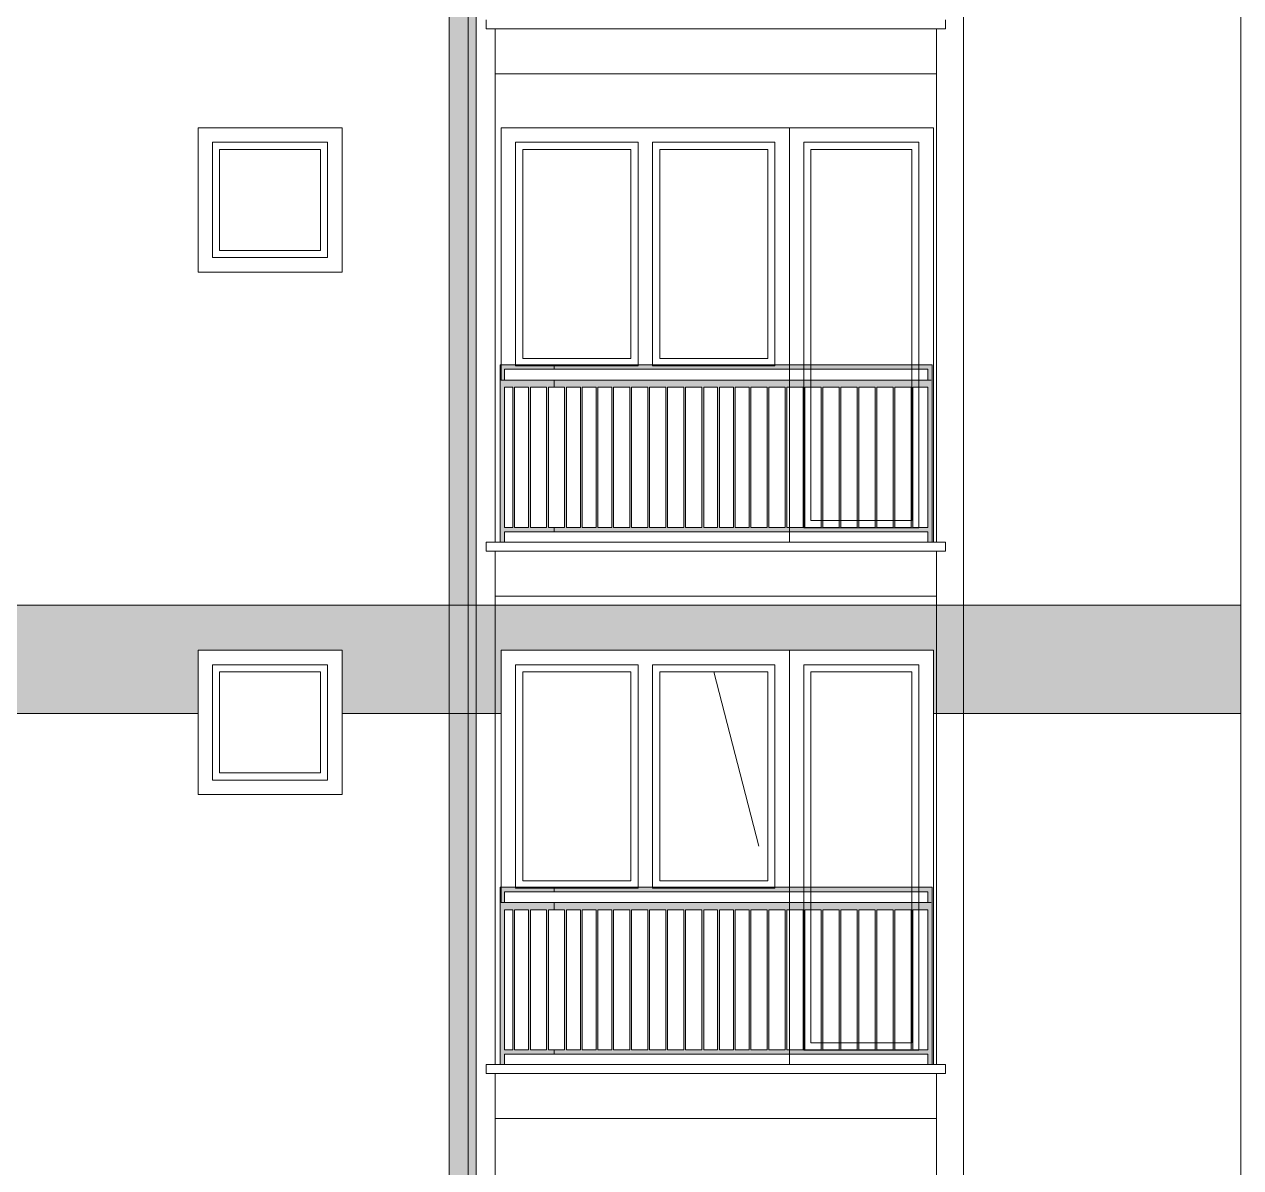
# Model space of a CAD drawing. Header units: millimetres. Extents: x 2791058 to 2855058, y -67651 to -18651.
# Drawn here: x 2816246 to 2819623, y -34233 to -31060 of the extents above; entities that cross this region are included whole.
import ezdxf

# ---------------------------------------------------------------- set-up
doc = ezdxf.new("R2010")
doc.units = ezdxf.units.MM
doc.header["$MEASUREMENT"] = 0
doc.linetypes.add('Hidden Line', pattern=[195.611112, 141.111112, -54.5])
doc.linetypes.add('thk_line_type', pattern=[1000, 500, -500])
doc.layers.add('Exterior walls', color=7, linetype='Continuous')
for name, color, linetype, lineweight in [('Exterior walls_Pen_No__1', 7, 'Continuous', 0), ('Exterior walls_Pen_No__80', 3, 'Continuous', 0), ('Lines_Pen_No__20', 1, 'Continuous', 0), ('Shell - Roof_Pen_No__20', 1, 'Continuous', 0), ('Shell - Roof_Pen_No__21', 7, 'Continuous', 0)]:
    doc.layers.add(name, color=color, linetype=linetype, lineweight=lineweight)
doc.layers.add('Structural - Bearing_Pen_No__61', color=7, linetype='Continuous', lineweight=0, true_color=0x6a6a6a)

# ---------------------------------------------------------------- blocks, each defined once
blk = doc.blocks.new('Wall_4', base_point=(2817425.4, -29772))
at = {"layer": 'Exterior walls', "linetype": 'Continuous', "lineweight": 0}
blk.add_hatch(color=255, dxfattribs=at).paths.add_polyline_path([(2817425.4, -29772), (2817425.4, -35572.8), (2817500.4, -35572.8), (2817500.4, -29772)])
at = {"layer": 'Exterior walls_Pen_No__1', "color": 7, "linetype": 'Continuous', "lineweight": 0, "flags": 128}
for points in [[(2817425.4, -29772), (2817425.4, -35572.8)], [(2817500.4, -29772), (2817425.4, -29772)], [(2817500.4, -35572.8), (2817500.4, -29772)], [(2817425.4, -35572.8), (2817500.4, -35572.8)]]:
    blk.add_lwpolyline(points, dxfattribs=at)

msp = doc.modelspace()

# ---------------------------------------------------------------- hatches: boundary and pattern name
at = {"layer": 'Exterior walls_Pen_No__80', "linetype": 'Continuous', "lineweight": 0, "true_color": 0x7fff7f}
msp.add_hatch(color=91, dxfattribs=at).paths.add_polyline_path([(2803943.4, -32972), (2803943.4, -32672), (2807342.5, -32672), (2807342.5, -32809), (2807692.5, -32809), (2807692.5, -32672), (2808067.5, -32672), (2808067.5, -32809), (2808417.5, -32809), (2808417.5, -32672), (2815128.4, -32672), (2815128.4, -32809), (2815478.4, -32809), (2815478.4, -32672), (2815853.4, -32672), (2815853.4, -32809), (2816203.4, -32809), (2816203.4, -32672), (2819623.4, -32672), (2819623.4, -32972), (2818770, -32972), (2818770, -32797), (2817570, -32797), (2817570, -32972), (2817127.9, -32972), (2817127.9, -32797), (2816727.9, -32797), (2816727.9, -32972), (2814617.2, -32972), (2814617.2, -32797), (2814217.2, -32797), (2814217.2, -32972), (2813788.9, -32972), (2813788.9, -32797), (2812588.9, -32797), (2812588.9, -32972), (2810967.8, -32972), (2810967.8, -32797), (2809767.8, -32797), (2809767.8, -32972), (2809342.1, -32972), (2809342.1, -32797), (2808942.1, -32797), (2808942.1, -32972), (2806763.5, -32972), (2806763.5, -32797), (2806363.5, -32797), (2806363.5, -32972), (2805993.3, -32972), (2805993.3, -32797), (2804793.3, -32797), (2804793.3, -32972)])
at = {"layer": 'Structural - Bearing_Pen_No__61', "linetype": 'Continuous', "lineweight": 0, "true_color": 0x6a6a6a}
h = msp.add_hatch(color=251, dxfattribs=at)
h.paths.add_polyline_path([(2817566.9, -32004.4), (2817566.9, -32497), (2817578.9, -32497), (2817578.9, -32468.3), (2817716.9, -32468.3), (2817716.9, -32455.8), (2817700.9, -32455.8), (2817700.9, -32067), (2817716.9, -32067), (2817716.9, -32047), (2817578.9, -32047), (2817578.9, -32017), (2817716.9, -32017), (2817716.9, -32004.4), (2817578.9, -32004.4)])
h.paths.add_polyline_path([(2817578.9, -32067), (2817602.1, -32067), (2817602.1, -32455.8), (2817578.9, -32455.8)], flags=0)
h.paths.add_polyline_path([(2817607.1, -32067), (2817645.9, -32067), (2817645.9, -32455.8), (2817607.1, -32455.8)], flags=0)
h.paths.add_polyline_path([(2817650.9, -32067), (2817695.9, -32067), (2817695.9, -32455.8), (2817650.9, -32455.8)], flags=0)
h = msp.add_hatch(color=251, dxfattribs=at)
h.paths.add_polyline_path([(2817716.9, -32468.3), (2818754.9, -32468.3), (2818754.9, -32497), (2818766.9, -32497), (2818766.9, -32004.4), (2818754.9, -32004.4), (2817716.9, -32004.4), (2817716.9, -32017), (2818754.9, -32017), (2818754.9, -32047), (2817716.9, -32047), (2817716.9, -32067), (2817745.9, -32067), (2817745.9, -32455.8), (2817716.9, -32455.8)])
h.paths.add_polyline_path([(2817750.9, -32455.8), (2817750.9, -32067), (2817789.6, -32067), (2817789.6, -32455.8)], flags=0)
h.paths.add_polyline_path([(2817833.4, -32455.8), (2817794.6, -32455.8), (2817794.6, -32067), (2817833.4, -32067)], flags=0)
h.paths.add_polyline_path([(2817838.4, -32067), (2817877.1, -32067), (2817877.1, -32455.8), (2817838.4, -32455.8)], flags=0)
h.paths.add_polyline_path([(2817927.1, -32455.8), (2817882.1, -32455.8), (2817882.1, -32067), (2817927.1, -32067)], flags=0)
h.paths.add_polyline_path([(2817932.1, -32455.8), (2817932.1, -32067), (2817977.1, -32067), (2817977.1, -32455.8)], flags=0)
h.paths.add_polyline_path([(2817982.1, -32067), (2818027.1, -32067), (2818027.1, -32455.8), (2817982.1, -32455.8)], flags=0)
h.paths.add_polyline_path([(2818032.1, -32067), (2818077.1, -32067), (2818077.1, -32455.8), (2818032.1, -32455.8)], flags=0)
h.paths.add_polyline_path([(2818082.1, -32455.8), (2818082.1, -32067), (2818127.1, -32067), (2818127.1, -32455.8)], flags=0)
h.paths.add_polyline_path([(2818170.9, -32455.8), (2818132.1, -32455.8), (2818132.1, -32067), (2818170.9, -32067)], flags=0)
h.paths.add_polyline_path([(2818175.9, -32067), (2818214.6, -32067), (2818214.6, -32455.8), (2818175.9, -32455.8)], flags=0)
h.paths.add_polyline_path([(2818219.6, -32067), (2818258.4, -32067), (2818258.4, -32455.8), (2818219.6, -32455.8)], flags=0)
h.paths.add_polyline_path([(2818263.4, -32455.8), (2818263.4, -32067), (2818308.4, -32067), (2818308.4, -32455.8)], flags=0)
h.paths.add_polyline_path([(2818358.4, -32455.8), (2818313.4, -32455.8), (2818313.4, -32067), (2818358.4, -32067)], flags=0)
h.paths.add_polyline_path([(2818408.4, -32455.8), (2818363.4, -32455.8), (2818363.4, -32067), (2818408.4, -32067)], flags=0)
h.paths.add_polyline_path([(2818413.4, -32455.8), (2818413.4, -32067), (2818458.4, -32067), (2818458.4, -32455.8)], flags=0)
h.paths.add_polyline_path([(2818463.4, -32455.8), (2818463.4, -32067), (2818508.4, -32067), (2818508.4, -32455.8)], flags=0)
h.paths.add_polyline_path([(2818513.4, -32067), (2818558.4, -32067), (2818558.4, -32455.8), (2818513.4, -32455.8)], flags=0)
h.paths.add_polyline_path([(2818563.4, -32455.8), (2818563.4, -32067), (2818608.4, -32067), (2818608.4, -32455.8)], flags=0)
h.paths.add_polyline_path([(2818613.4, -32067), (2818658.4, -32067), (2818658.4, -32455.8), (2818613.4, -32455.8)], flags=0)
h.paths.add_polyline_path([(2818663.4, -32455.8), (2818663.4, -32067), (2818708.4, -32067), (2818708.4, -32455.8)], flags=0)
h.paths.add_polyline_path([(2818713.4, -32067), (2818754.9, -32067), (2818754.9, -32455.8), (2818713.4, -32455.8)], flags=0)
h = msp.add_hatch(color=251, dxfattribs=at)
h.paths.add_polyline_path([(2817566.9, -33454.4), (2817566.9, -33947), (2817578.9, -33947), (2817578.9, -33918.3), (2817716.9, -33918.3), (2817716.9, -33905.8), (2817700.9, -33905.8), (2817700.9, -33517), (2817716.9, -33517), (2817716.9, -33497), (2817578.9, -33497), (2817578.9, -33467), (2817716.9, -33467), (2817716.9, -33454.4), (2817578.9, -33454.4)])
h.paths.add_polyline_path([(2817578.9, -33517), (2817602.1, -33517), (2817602.1, -33905.8), (2817578.9, -33905.8)], flags=0)
h.paths.add_polyline_path([(2817607.1, -33517), (2817645.9, -33517), (2817645.9, -33905.8), (2817607.1, -33905.8)], flags=0)
h.paths.add_polyline_path([(2817650.9, -33517), (2817695.9, -33517), (2817695.9, -33905.8), (2817650.9, -33905.8)], flags=0)
h = msp.add_hatch(color=251, dxfattribs=at)
h.paths.add_polyline_path([(2817716.9, -33918.3), (2818754.9, -33918.3), (2818754.9, -33947), (2818766.9, -33947), (2818766.9, -33454.4), (2818754.9, -33454.4), (2817716.9, -33454.4), (2817716.9, -33467), (2818754.9, -33467), (2818754.9, -33497), (2817716.9, -33497), (2817716.9, -33517), (2817745.9, -33517), (2817745.9, -33905.8), (2817716.9, -33905.8)])
h.paths.add_polyline_path([(2817750.9, -33905.8), (2817750.9, -33517), (2817789.6, -33517), (2817789.6, -33905.8)], flags=0)
h.paths.add_polyline_path([(2817833.4, -33905.8), (2817794.6, -33905.8), (2817794.6, -33517), (2817833.4, -33517)], flags=0)
h.paths.add_polyline_path([(2817838.4, -33517), (2817877.1, -33517), (2817877.1, -33905.8), (2817838.4, -33905.8)], flags=0)
h.paths.add_polyline_path([(2817927.1, -33905.8), (2817882.1, -33905.8), (2817882.1, -33517), (2817927.1, -33517)], flags=0)
h.paths.add_polyline_path([(2817932.1, -33905.8), (2817932.1, -33517), (2817977.1, -33517), (2817977.1, -33905.8)], flags=0)
h.paths.add_polyline_path([(2817982.1, -33517), (2818027.1, -33517), (2818027.1, -33905.8), (2817982.1, -33905.8)], flags=0)
h.paths.add_polyline_path([(2818032.1, -33517), (2818077.1, -33517), (2818077.1, -33905.8), (2818032.1, -33905.8)], flags=0)
h.paths.add_polyline_path([(2818082.1, -33905.8), (2818082.1, -33517), (2818127.1, -33517), (2818127.1, -33905.8)], flags=0)
h.paths.add_polyline_path([(2818170.9, -33905.8), (2818132.1, -33905.8), (2818132.1, -33517), (2818170.9, -33517)], flags=0)
h.paths.add_polyline_path([(2818175.9, -33517), (2818214.6, -33517), (2818214.6, -33905.8), (2818175.9, -33905.8)], flags=0)
h.paths.add_polyline_path([(2818219.6, -33517), (2818258.4, -33517), (2818258.4, -33905.8), (2818219.6, -33905.8)], flags=0)
h.paths.add_polyline_path([(2818263.4, -33905.8), (2818263.4, -33517), (2818308.4, -33517), (2818308.4, -33905.8)], flags=0)
h.paths.add_polyline_path([(2818358.4, -33905.8), (2818313.4, -33905.8), (2818313.4, -33517), (2818358.4, -33517)], flags=0)
h.paths.add_polyline_path([(2818408.4, -33905.8), (2818363.4, -33905.8), (2818363.4, -33517), (2818408.4, -33517)], flags=0)
h.paths.add_polyline_path([(2818413.4, -33905.8), (2818413.4, -33517), (2818458.4, -33517), (2818458.4, -33905.8)], flags=0)
h.paths.add_polyline_path([(2818463.4, -33905.8), (2818463.4, -33517), (2818508.4, -33517), (2818508.4, -33905.8)], flags=0)
h.paths.add_polyline_path([(2818513.4, -33517), (2818558.4, -33517), (2818558.4, -33905.8), (2818513.4, -33905.8)], flags=0)
h.paths.add_polyline_path([(2818563.4, -33905.8), (2818563.4, -33517), (2818608.4, -33517), (2818608.4, -33905.8)], flags=0)
h.paths.add_polyline_path([(2818613.4, -33517), (2818658.4, -33517), (2818658.4, -33905.8), (2818613.4, -33905.8)], flags=0)
h.paths.add_polyline_path([(2818663.4, -33905.8), (2818663.4, -33517), (2818708.4, -33517), (2818708.4, -33905.8)], flags=0)
h.paths.add_polyline_path([(2818713.4, -33517), (2818754.9, -33517), (2818754.9, -33905.8), (2818713.4, -33905.8)], flags=0)

# ---------------------------------------------------------------- linework, layer by layer
at = {"layer": 'Exterior walls_Pen_No__1', "color": 7, "linetype": 'Continuous', "lineweight": 0, "flags": 128}
msp.add_lwpolyline([(2816203.4, -32672), (2819623.4, -32672), (2819623.4, -32972), (2818770, -32972), (2818770, -32797), (2817570, -32797), (2817570, -32972), (2817127.9, -32972), (2817127.9, -32797), (2816727.9, -32797), (2816727.9, -32972), (2814617.2, -32972)], dxfattribs=at)
at = {"layer": 'Lines_Pen_No__20', "color": 1, "linetype": 'Hidden Line', "lineweight": 0}
for p, q in [((2816727.9, -31417), (2816727.9, -31347)), ((2816727.9, -31347), (2817127.9, -31347)), ((2817127.9, -31417), (2817127.9, -31347)), ((2817127.9, -31417), (2817127.9, -31347)), ((2817570, -31417), (2817570, -31347)), ((2818770, -31347), (2817570, -31347)), ((2818770, -31417), (2818770, -31347)), ((2816727.9, -32867), (2816727.9, -32797)), ((2816727.9, -32797), (2817127.9, -32797)), ((2817127.9, -32867), (2817127.9, -32797)), ((2817127.9, -32867), (2817127.9, -32797)), ((2817570, -32867), (2817570, -32797)), ((2818770, -32797), (2817570, -32797)), ((2818770, -32867), (2818770, -32797))]:
    msp.add_line(p, q, dxfattribs=at)
at = {"layer": 'Lines_Pen_No__20', "color": 1, "linetype": 'Continuous', "lineweight": 0}
for p, q in [((2817930, -31987), (2817930, -31407)), ((2817950, -32007), (2817950, -31387)), ((2817990, -32007), (2817990, -31387)), ((2818010, -31987), (2818010, -31407)), ((2817930, -33437), (2817930, -32857)), ((2817950, -33457), (2817950, -32837)), ((2817990, -33457), (2817990, -32837)), ((2818010, -33437), (2818010, -32857))]:
    msp.add_line(p, q, dxfattribs=at)
at = {"layer": 'Lines_Pen_No__20', "color": 1, "linetype": 'thk_line_type', "lineweight": 0}
msp.add_line((2818160, -32857), (2818310, -33437), dxfattribs=at)
at = {"layer": 'Lines_Pen_No__20', "color": 1, "linetype": 'Continuous', "lineweight": 0}
for points in [[(2817127.9, -31347), (2816727.9, -31347), (2816727.9, -31747), (2817127.9, -31747)], [(2817570, -31347), (2818370, -31347), (2818370, -32047), (2817570, -32047)], [(2818370, -32497), (2818770, -32497), (2818770, -31347), (2818370, -31347)], [(2817087.9, -31387), (2816767.9, -31387), (2816767.9, -31707), (2817087.9, -31707)], [(2817067.9, -31407), (2816787.9, -31407), (2816787.9, -31687), (2817067.9, -31687)], [(2818410, -32457), (2818730, -32457), (2818730, -31387), (2818410, -31387)], [(2818430, -32437), (2818710, -32437), (2818710, -31407), (2818430, -31407)], [(2817127.9, -32797), (2816727.9, -32797), (2816727.9, -33197), (2817127.9, -33197)], [(2817570, -32797), (2818370, -32797), (2818370, -33497), (2817570, -33497)], [(2818370, -33947), (2818770, -33947), (2818770, -32797), (2818370, -32797)], [(2817087.9, -32837), (2816767.9, -32837), (2816767.9, -33157), (2817087.9, -33157)], [(2817067.9, -32857), (2816787.9, -32857), (2816787.9, -33137), (2817067.9, -33137)], [(2818410, -33907), (2818730, -33907), (2818730, -32837), (2818410, -32837)], [(2818430, -33887), (2818710, -33887), (2818710, -32857), (2818430, -32857)]]:
    msp.add_lwpolyline(points, close=True, dxfattribs=at)
for points in [[(2817950, -32007), (2817610, -32007), (2817610, -31387), (2817950, -31387)], [(2817930, -31987), (2817630, -31987), (2817630, -31407), (2817930, -31407)], [(2817990, -31387), (2818330, -31387), (2818330, -32007), (2817990, -32007)], [(2818010, -31407), (2818310, -31407), (2818310, -31987), (2818010, -31987)], [(2817950, -33457), (2817610, -33457), (2817610, -32837), (2817950, -32837)], [(2817930, -33437), (2817630, -33437), (2817630, -32857), (2817930, -32857)], [(2817990, -32837), (2818330, -32837), (2818330, -33457), (2817990, -33457)], [(2818010, -32857), (2818310, -32857), (2818310, -33437), (2818010, -33437)]]:
    msp.add_lwpolyline(points, dxfattribs=at)
at = {"layer": 'Shell - Roof_Pen_No__20', "color": 1, "linetype": 'Continuous', "lineweight": 0}
for p, q in [((2816727.9, -31747), (2816727.9, -31347)), ((2816727.9, -31347), (2817127.9, -31347)), ((2817127.9, -31347), (2817127.9, -31747)), ((2817127.9, -31747), (2816727.9, -31747)), ((2816727.9, -33197), (2816727.9, -32797)), ((2816727.9, -32797), (2817127.9, -32797)), ((2817127.9, -32797), (2817127.9, -33197)), ((2817127.9, -33197), (2816727.9, -33197))]:
    msp.add_line(p, q, dxfattribs=at)
at = {"layer": 'Shell - Roof_Pen_No__21', "color": 7, "linetype": 'Continuous', "lineweight": 0}
for p, q in [((2817478.4, -29772), (2817478.4, -35547)), ((2818853.4, -29772), (2818853.4, -35547)), ((2819623.4, -37047), (2819623.4, -29772)), ((2817528.4, -31072), (2817528.4, -31047)), ((2817553.4, -31072), (2817528.4, -31072)), ((2817553.4, -31072), (2817553.4, -31197)), ((2817553.4, -31072), (2818778.4, -31072)), ((2817553.4, -31072), (2817553.4, -32497)), ((2818778.4, -31072), (2818778.4, -31147)), ((2818778.4, -31072), (2818803.4, -31072)), ((2818778.4, -31072), (2818778.4, -32497)), ((2818803.4, -31072), (2818803.4, -31047)), ((2818778.4, -31197), (2817553.4, -31197)), ((2817127.9, -31347), (2816727.9, -31347)), ((2816727.9, -31347), (2816727.9, -31747)), ((2817127.9, -31747), (2817127.9, -31347)), ((2817553.4, -32497), (2817553.4, -31347)), ((2816727.9, -31747), (2817127.9, -31747)), ((2818763.4, -32047), (2817963.4, -32047)), ((2817528.4, -32522), (2817528.4, -32497)), ((2817528.4, -32497), (2817553.4, -32497)), ((2817553.4, -32522), (2817528.4, -32522)), ((2818778.4, -32497), (2817553.4, -32497)), ((2817553.4, -32522), (2817553.4, -32647)), ((2817553.4, -32522), (2818778.4, -32522)), ((2817553.4, -32522), (2817553.4, -33947)), ((2818803.4, -32497), (2818778.4, -32497)), ((2818778.4, -32522), (2818778.4, -32647)), ((2818778.4, -32522), (2818803.4, -32522)), ((2818778.4, -32522), (2818778.4, -33947)), ((2818803.4, -32522), (2818803.4, -32497)), ((2818778.4, -32647), (2817553.4, -32647)), ((2817127.9, -32797), (2816727.9, -32797)), ((2816727.9, -32797), (2816727.9, -33197)), ((2817127.9, -33197), (2817127.9, -32797)), ((2817553.4, -33947), (2817553.4, -32797)), ((2816727.9, -33197), (2817127.9, -33197)), ((2818763.4, -33497), (2817963.4, -33497)), ((2817528.4, -33972), (2817528.4, -33947)), ((2817528.4, -33947), (2817553.4, -33947)), ((2817553.4, -33972), (2817528.4, -33972)), ((2818778.4, -33947), (2817553.4, -33947)), ((2817553.4, -33972), (2817553.4, -34097)), ((2817553.4, -33972), (2818778.4, -33972)), ((2817553.4, -33972), (2817553.4, -35397)), ((2818803.4, -33947), (2818778.4, -33947)), ((2818778.4, -33972), (2818778.4, -34097)), ((2818778.4, -33972), (2818803.4, -33972)), ((2818778.4, -33972), (2818778.4, -35397)), ((2818803.4, -33972), (2818803.4, -33947)), ((2818778.4, -34097), (2817553.4, -34097))]:
    msp.add_line(p, q, dxfattribs=at)
at = {"layer": 'Structural - Bearing_Pen_No__61', "color": 251, "linetype": 'Continuous', "lineweight": 0, "true_color": 0x6a6a6a, "flags": 128}
for points in [[(2817566.9, -32004.4), (2817566.9, -32497), (2817578.9, -32497), (2817578.9, -32468.3), (2817716.9, -32468.3), (2817716.9, -32455.8), (2817700.9, -32455.8), (2817700.9, -32067), (2817716.9, -32067), (2817716.9, -32047), (2817578.9, -32047), (2817578.9, -32017), (2817716.9, -32017), (2817716.9, -32004.4), (2817578.9, -32004.4)], [(2817716.9, -32468.3), (2818754.9, -32468.3), (2818754.9, -32497), (2818766.9, -32497), (2818766.9, -32004.4), (2818754.9, -32004.4), (2817716.9, -32004.4), (2817716.9, -32017), (2818754.9, -32017), (2818754.9, -32047), (2817716.9, -32047), (2817716.9, -32067), (2817745.9, -32067), (2817745.9, -32455.8), (2817716.9, -32455.8)], [(2817578.9, -32067), (2817602.1, -32067), (2817602.1, -32455.8), (2817578.9, -32455.8)], [(2817607.1, -32067), (2817645.9, -32067), (2817645.9, -32455.8), (2817607.1, -32455.8)], [(2817650.9, -32067), (2817695.9, -32067), (2817695.9, -32455.8), (2817650.9, -32455.8)], [(2817750.9, -32455.8), (2817750.9, -32067), (2817789.6, -32067), (2817789.6, -32455.8)], [(2817833.4, -32455.8), (2817794.6, -32455.8), (2817794.6, -32067), (2817833.4, -32067)], [(2817838.4, -32067), (2817877.1, -32067), (2817877.1, -32455.8), (2817838.4, -32455.8)], [(2817927.1, -32455.8), (2817882.1, -32455.8), (2817882.1, -32067), (2817927.1, -32067)], [(2817932.1, -32455.8), (2817932.1, -32067), (2817977.1, -32067), (2817977.1, -32455.8)], [(2817982.1, -32067), (2818027.1, -32067), (2818027.1, -32455.8), (2817982.1, -32455.8)], [(2818032.1, -32067), (2818077.1, -32067), (2818077.1, -32455.8), (2818032.1, -32455.8)], [(2818082.1, -32455.8), (2818082.1, -32067), (2818127.1, -32067), (2818127.1, -32455.8)], [(2818170.9, -32455.8), (2818132.1, -32455.8), (2818132.1, -32067), (2818170.9, -32067)], [(2818175.9, -32067), (2818214.6, -32067), (2818214.6, -32455.8), (2818175.9, -32455.8)], [(2818219.6, -32067), (2818258.4, -32067), (2818258.4, -32455.8), (2818219.6, -32455.8)], [(2818263.4, -32455.8), (2818263.4, -32067), (2818308.4, -32067), (2818308.4, -32455.8)], [(2818358.4, -32455.8), (2818313.4, -32455.8), (2818313.4, -32067), (2818358.4, -32067)], [(2818408.4, -32455.8), (2818363.4, -32455.8), (2818363.4, -32067), (2818408.4, -32067)], [(2818413.4, -32455.8), (2818413.4, -32067), (2818458.4, -32067), (2818458.4, -32455.8)], [(2818463.4, -32455.8), (2818463.4, -32067), (2818508.4, -32067), (2818508.4, -32455.8)], [(2818513.4, -32067), (2818558.4, -32067), (2818558.4, -32455.8), (2818513.4, -32455.8)], [(2818563.4, -32455.8), (2818563.4, -32067), (2818608.4, -32067), (2818608.4, -32455.8)], [(2818613.4, -32067), (2818658.4, -32067), (2818658.4, -32455.8), (2818613.4, -32455.8)], [(2818663.4, -32455.8), (2818663.4, -32067), (2818708.4, -32067), (2818708.4, -32455.8)], [(2818713.4, -32067), (2818754.9, -32067), (2818754.9, -32455.8), (2818713.4, -32455.8)], [(2817566.9, -33454.4), (2817566.9, -33947), (2817578.9, -33947), (2817578.9, -33918.3), (2817716.9, -33918.3), (2817716.9, -33905.8), (2817700.9, -33905.8), (2817700.9, -33517), (2817716.9, -33517), (2817716.9, -33497), (2817578.9, -33497), (2817578.9, -33467), (2817716.9, -33467), (2817716.9, -33454.4), (2817578.9, -33454.4)], [(2817716.9, -33918.3), (2818754.9, -33918.3), (2818754.9, -33947), (2818766.9, -33947), (2818766.9, -33454.4), (2818754.9, -33454.4), (2817716.9, -33454.4), (2817716.9, -33467), (2818754.9, -33467), (2818754.9, -33497), (2817716.9, -33497), (2817716.9, -33517), (2817745.9, -33517), (2817745.9, -33905.8), (2817716.9, -33905.8)], [(2817578.9, -33517), (2817602.1, -33517), (2817602.1, -33905.8), (2817578.9, -33905.8)], [(2817607.1, -33517), (2817645.9, -33517), (2817645.9, -33905.8), (2817607.1, -33905.8)], [(2817650.9, -33517), (2817695.9, -33517), (2817695.9, -33905.8), (2817650.9, -33905.8)], [(2817750.9, -33905.8), (2817750.9, -33517), (2817789.6, -33517), (2817789.6, -33905.8)], [(2817833.4, -33905.8), (2817794.6, -33905.8), (2817794.6, -33517), (2817833.4, -33517)], [(2817838.4, -33517), (2817877.1, -33517), (2817877.1, -33905.8), (2817838.4, -33905.8)], [(2817927.1, -33905.8), (2817882.1, -33905.8), (2817882.1, -33517), (2817927.1, -33517)], [(2817932.1, -33905.8), (2817932.1, -33517), (2817977.1, -33517), (2817977.1, -33905.8)], [(2817982.1, -33517), (2818027.1, -33517), (2818027.1, -33905.8), (2817982.1, -33905.8)], [(2818032.1, -33517), (2818077.1, -33517), (2818077.1, -33905.8), (2818032.1, -33905.8)], [(2818082.1, -33905.8), (2818082.1, -33517), (2818127.1, -33517), (2818127.1, -33905.8)], [(2818170.9, -33905.8), (2818132.1, -33905.8), (2818132.1, -33517), (2818170.9, -33517)], [(2818175.9, -33517), (2818214.6, -33517), (2818214.6, -33905.8), (2818175.9, -33905.8)], [(2818219.6, -33517), (2818258.4, -33517), (2818258.4, -33905.8), (2818219.6, -33905.8)], [(2818263.4, -33905.8), (2818263.4, -33517), (2818308.4, -33517), (2818308.4, -33905.8)], [(2818358.4, -33905.8), (2818313.4, -33905.8), (2818313.4, -33517), (2818358.4, -33517)], [(2818408.4, -33905.8), (2818363.4, -33905.8), (2818363.4, -33517), (2818408.4, -33517)], [(2818413.4, -33905.8), (2818413.4, -33517), (2818458.4, -33517), (2818458.4, -33905.8)], [(2818463.4, -33905.8), (2818463.4, -33517), (2818508.4, -33517), (2818508.4, -33905.8)], [(2818513.4, -33517), (2818558.4, -33517), (2818558.4, -33905.8), (2818513.4, -33905.8)], [(2818563.4, -33905.8), (2818563.4, -33517), (2818608.4, -33517), (2818608.4, -33905.8)], [(2818613.4, -33517), (2818658.4, -33517), (2818658.4, -33905.8), (2818613.4, -33905.8)], [(2818663.4, -33905.8), (2818663.4, -33517), (2818708.4, -33517), (2818708.4, -33905.8)], [(2818713.4, -33517), (2818754.9, -33517), (2818754.9, -33905.8), (2818713.4, -33905.8)]]:
    msp.add_lwpolyline(points, close=True, dxfattribs=at)

# ---------------------------------------------------------------- block references
at = {"layer": 'Exterior walls', "color": 7, "lineweight": 0}
msp.add_blockref('Wall_4', (2817425.4, -29772), dxfattribs=at)

doc.saveas('drawing.dxf')
